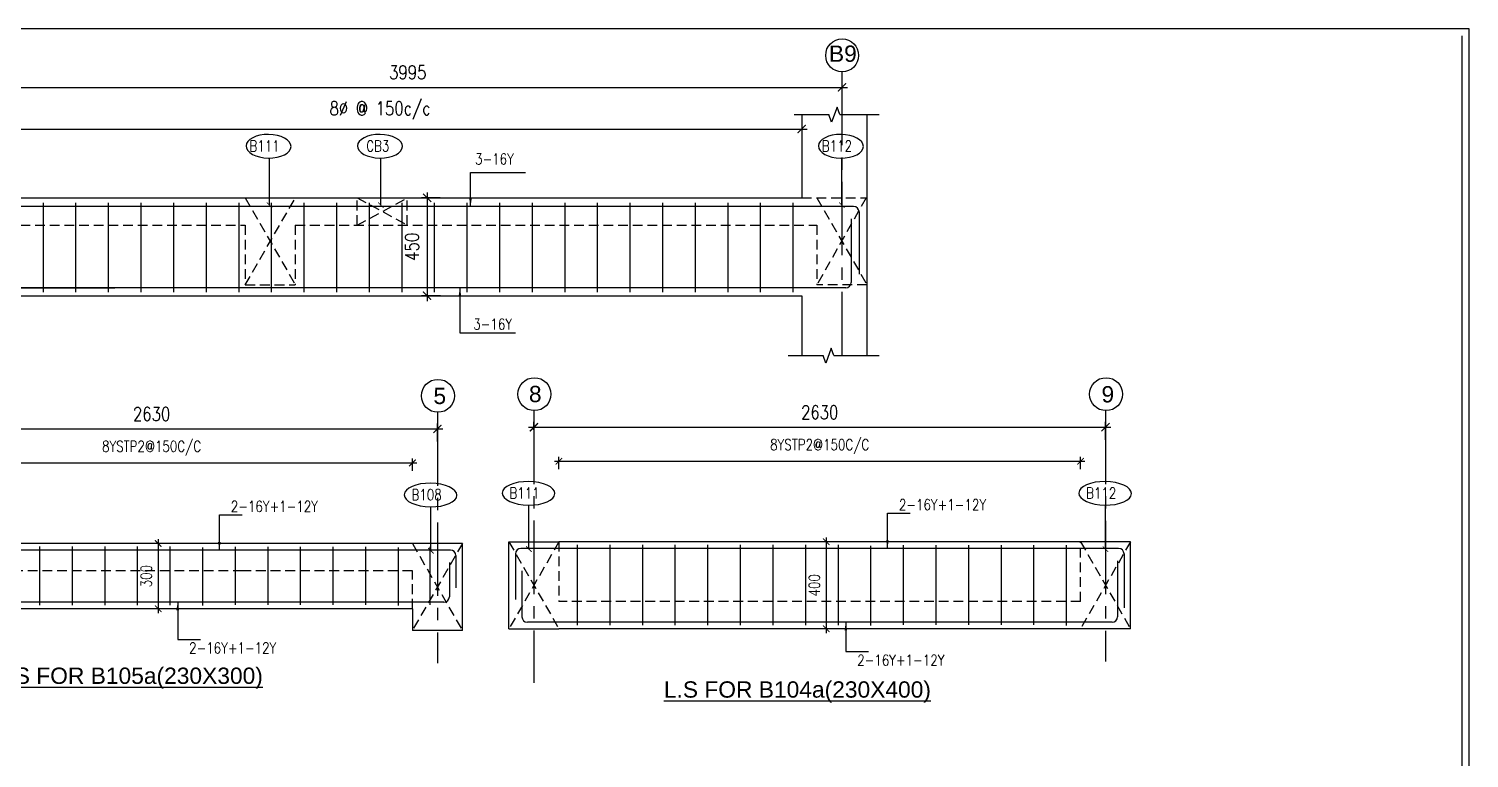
# Model space of a CAD drawing. Header units: millimetres. Extents: x 12977220 to 13113408, y -169657 to -55898.
# Drawn here: x 13053433 to 13060060, y -59414 to -56059 of the extents above; entities that cross this region are included whole.
import ezdxf

# ---------------------------------------------------------------- set-up
doc = ezdxf.new("R2010")
doc.units = ezdxf.units.MM
doc.header["$LTSCALE"] = 3
doc.header["$PDMODE"] = 66
for name, pattern in [('CENTER', [2, 1.25, -0.25, 0.25, -0.25]), ('CENTER2', [1.125, 0.75, -0.125, 0.125, -0.125]), ('HIDDENX2', [0.75, 0.5, -0.25])]:
    doc.linetypes.add(name, pattern=pattern)
for name, color, linetype in [('COLUMN-NAME', 83, 'Continuous'), ('DIM', 9, 'Continuous'), ('FOOTING', 60, 'Continuous'), ('GRID', 8, 'CENTER'), ('GRIDNAME', 83, 'Continuous'), ('MAIN-ROD', 31, 'Continuous'), ('STRIPS-COL-MID', 1, 'Continuous')]:
    doc.layers.add(name, color=color, linetype=linetype)
doc.styles.add('ariel', font='ARIAL.TTF')
doc.styles.add('ROMANS', font='romans.shx', dxfattribs={"width": 0.8})
doc.styles.add('ROMANT', font='romant.shx', dxfattribs={"width": 0.75})
doc.styles.add('STYLE1', font='romans.shx', dxfattribs={"width": 0.8})
doc.dimstyles.new('1NNN', dxfattribs={"dimtxt": 0.5, "dimasz": 0.625, "dimexe": 0.25, "dimexo": 0.25, "dimgap": 0.375, "dimtad": 1, "dimdec": 0, "dimzin": 0, "dimdsep": 46, "dimtxsty": 'ROMANS', "dimblk": 'ARCHTICK', "dimcen": 0.0225, "dimdle": 0.25, "dimclrd": 9, "dimclre": 9, "dimclrt": 4, "dimadec": 0, "dimazin": 0, "dimtfac": 1, "dimtdec": 0, "dimtofl": 0, "dimtmove": 0, "dimatfit": 3, "dimfxl": 1, "dimtvp": 0.25, "dimtolj": 1, "dimtzin": 0, "dimarcsym": 0})
doc.dimstyles.new('DIM', dxfattribs={"dimtxt": 3, "dimasz": 1, "dimexe": 1, "dimexo": 1, "dimgap": 0.5, "dimtad": 1, "dimdec": 0, "dimdsep": 46, "dimtxsty": 'ROMANT', "dimblk": 'DOT', "dimcen": 2, "dimdle": 1, "dimclrd": 9, "dimclre": 9, "dimclrt": 123, "dimadec": 0, "dimazin": 0, "dimtfac": 1, "dimtdec": 0, "dimtmove": 2, "dimatfit": 2, "dimldrblk": 'ARCHTICK', "dimfxl": 1, "dimarcsym": 0})

# ---------------------------------------------------------------- blocks, each defined once
blk = doc.blocks.new('_ARCHTICK')
at = {"color": 0, "linetype": 'ByBlock', "const_width": 0.15}
blk.add_lwpolyline([(-0.5, -0.5), (0.5, 0.5)], dxfattribs=at)
blk = doc.blocks.new('*D570')
at = {"layer": 'Defpoints', "color": 0, "transparency": 16777216}
for p in [(13053178.9, -56322.2), (13057173.9, -56321.1), (13057173.9, -56328.6)]:
    blk.add_point(p, dxfattribs=at)
at = {"layer": 'DIM', "color": 8, "lineweight": -2, "transparency": 16777216}
for p, q in [((13053153.9, -56328.6), (13057198.9, -56328.6)), ((13053178.9, -56347.2), (13053178.9, -56353.6)), ((13057173.9, -56346.1), (13057173.9, -56353.6))]:
    blk.add_line(p, q, dxfattribs=at)
at = {"layer": 'DIM', "color": 8, "lineweight": -2, "transparency": 16777216, "xscale": 37.5, "yscale": 37.5, "zscale": 37.5, "rotation": 180}
blk.add_blockref('_ARCHTICK', (13053178.9, -56328.6), dxfattribs=at)
at = {"layer": 'DIM', "color": 8, "lineweight": -2, "transparency": 16777216, "xscale": 37.5, "yscale": 37.5, "zscale": 37.5}
blk.add_blockref('_ARCHTICK', (13057173.9, -56328.6), dxfattribs=at)
at = {"layer": 'DIM', "color": 6, "transparency": 16777216, "insert": (13055176.4, -56259.9), "char_height": 62.5, "attachment_point": 5, "style": 'ROMANS'}
blk.add_mtext('\\A1;3995', dxfattribs=at)
blk = doc.blocks.new('*D572')
at = {"layer": 'Defpoints', "color": 0, "transparency": 16777216}
for p in [(13055350.2, -56836.8), (13055265.2, -57286.8), (13055351.8, -57286.8)]:
    blk.add_point(p, dxfattribs=at)
at = {"layer": 'DIM', "color": 8, "lineweight": -2, "transparency": 16777216}
for p, q in [((13055325.2, -56836.8), (13055240.2, -56836.8)), ((13055265.2, -56811.8), (13055265.2, -57311.8)), ((13055326.8, -57286.8), (13055240.2, -57286.8))]:
    blk.add_line(p, q, dxfattribs=at)
at = {"layer": 'DIM', "color": 8, "lineweight": -2, "transparency": 16777216, "xscale": 37.5, "yscale": 37.5, "zscale": 37.5}
for p, rotation in [((13055265.2, -56836.8), 90), ((13055265.2, -57286.8), 270)]:
    blk.add_blockref('_ARCHTICK', p, dxfattribs=dict(at, rotation=rotation))
at = {"layer": 'DIM', "color": 6, "transparency": 16777216, "insert": (13055196.4, -57061.8), "char_height": 62.5, "attachment_point": 5, "rotation": 90, "style": 'ROMANS'}
blk.add_mtext('\\A1;450', dxfattribs=at)
blk = doc.blocks.new('*D573')
at = {"layer": 'Defpoints', "color": 0, "transparency": 16777216}
for p in [(13053328.9, -56516.5), (13056988.9, -56465.2), (13056988.9, -56520.4)]:
    blk.add_point(p, dxfattribs=at)
at = {"layer": 'DIM', "color": 8, "lineweight": -2, "transparency": 16777216}
for p, q in [((13053303.9, -56520.4), (13057013.9, -56520.4)), ((13056988.9, -56490.2), (13056988.9, -56545.4)), ((13053328.9, -56541.5), (13053328.9, -56545.4))]:
    blk.add_line(p, q, dxfattribs=at)
at = {"layer": 'DIM', "color": 8, "lineweight": -2, "transparency": 16777216, "xscale": 37.5, "yscale": 37.5, "zscale": 37.5, "rotation": 180}
blk.add_blockref('_ARCHTICK', (13053328.9, -56520.4), dxfattribs=at)
at = {"layer": 'DIM', "color": 8, "lineweight": -2, "transparency": 16777216, "xscale": 37.5, "yscale": 37.5, "zscale": 37.5}
blk.add_blockref('_ARCHTICK', (13056988.9, -56520.4), dxfattribs=at)
at = {"layer": 'DIM', "color": 6, "transparency": 16777216, "insert": (13055049.1, -56435.2), "char_height": 62.5, "attachment_point": 5, "style": 'ROMANS'}
blk.add_mtext('\\A1;8%%C @ 150c/c', dxfattribs=at)
blk = doc.blocks.new('_Dot')
at = {"color": 0, "linetype": 'ByBlock', "lineweight": -2}
blk.add_line((-0.5, 0), (-1, 0), dxfattribs=at)
at = {"color": 0, "linetype": 'ByBlock', "const_width": 0.5}
blk.add_lwpolyline([(-0.25, 0, 1), (0.25, 0, 1)], format="xyb", close=True, dxfattribs=at)
blk = doc.blocks.new('*D586')
at = {"layer": 'Defpoints', "color": 0, "transparency": 16777216}
for p in [(13055312.8, -57899.7), (13052682.8, -57936.1), (13055312.8, -57982.6)]:
    blk.add_point(p, dxfattribs=at)
at = {"layer": 'DIM', "color": 8, "lineweight": -2, "transparency": 16777216}
for p, q in [((13052657.8, -57899.7), (13055337.8, -57899.7)), ((13052682.8, -57911.1), (13052682.8, -57874.7)), ((13055312.8, -57957.6), (13055312.8, -57874.7))]:
    blk.add_line(p, q, dxfattribs=at)
at = {"layer": 'DIM', "color": 8, "lineweight": -2, "transparency": 16777216, "xscale": 37.5, "yscale": 37.5, "zscale": 37.5, "rotation": 180}
blk.add_blockref('_ARCHTICK', (13052682.8, -57899.7), dxfattribs=at)
at = {"layer": 'DIM', "color": 8, "lineweight": -2, "transparency": 16777216, "xscale": 37.5, "yscale": 37.5, "zscale": 37.5}
blk.add_blockref('_ARCHTICK', (13055312.8, -57899.7), dxfattribs=at)
at = {"layer": 'DIM', "color": 6, "transparency": 16777216, "insert": (13053997.8, -57830.9), "char_height": 62.5, "attachment_point": 5, "style": 'ROMANS'}
blk.add_mtext('\\A1;2630', dxfattribs=at)
blk = doc.blocks.new('*D587')
at = {"layer": 'Defpoints', "color": 0, "transparency": 16777216}
for p in [(13054094.6, -58426.7), (13054028.1, -58726.7), (13054094.6, -58726.7)]:
    blk.add_point(p, dxfattribs=at)
at = {"layer": 'DIM', "color": 8, "lineweight": -2, "transparency": 16777216}
for p, q in [((13054074.6, -58426.7), (13054008.1, -58426.7)), ((13054028.1, -58406.7), (13054028.1, -58746.7)), ((13054074.6, -58726.7), (13054008.1, -58726.7))]:
    blk.add_line(p, q, dxfattribs=at)
at = {"layer": 'DIM', "color": 8, "lineweight": -2, "transparency": 16777216, "xscale": 30, "yscale": 30, "zscale": 30}
for p, rotation in [((13054028.1, -58426.7), 90), ((13054028.1, -58726.7), 270)]:
    blk.add_blockref('_ARCHTICK', p, dxfattribs=dict(at, rotation=rotation))
at = {"layer": 'DIM', "color": 6, "transparency": 16777216, "insert": (13053973.1, -58576.7), "char_height": 50, "attachment_point": 5, "rotation": 90, "style": 'ROMANS'}
blk.add_mtext('\\A1;300', dxfattribs=at)
blk = doc.blocks.new('*D588')
at = {"layer": 'Defpoints', "color": 0, "transparency": 16777216}
for p in [(13052797.8, -58113.1), (13055197.8, -58056), (13055197.8, -58113.1)]:
    blk.add_point(p, dxfattribs=at)
at = {"layer": 'DIM', "color": 8, "lineweight": -2, "transparency": 16777216}
for p, q in [((13052797.8, -58093.1), (13052797.8, -58036)), ((13055197.8, -58093.1), (13055197.8, -58036)), ((13052777.8, -58056), (13055217.8, -58056))]:
    blk.add_line(p, q, dxfattribs=at)
at = {"layer": 'DIM', "color": 8, "lineweight": -2, "transparency": 16777216, "xscale": 30, "yscale": 30, "zscale": 30, "rotation": 180}
blk.add_blockref('_ARCHTICK', (13052797.8, -58056), dxfattribs=at)
at = {"layer": 'DIM', "color": 8, "lineweight": -2, "transparency": 16777216, "xscale": 30, "yscale": 30, "zscale": 30}
blk.add_blockref('_ARCHTICK', (13055197.8, -58056), dxfattribs=at)
at = {"layer": 'DIM', "color": 6, "transparency": 16777216, "insert": (13053997.8, -57987.9), "char_height": 50, "attachment_point": 5, "style": 'ROMANS'}
blk.add_mtext('\\A1;8YSTP2@150C/C', dxfattribs=at)
blk = doc.blocks.new('*D589')
at = {"layer": 'Defpoints', "color": 0, "transparency": 16777216}
for p in [(13058386.7, -57892), (13055756.7, -57928.5), (13058386.7, -57974.9)]:
    blk.add_point(p, dxfattribs=at)
at = {"layer": 'DIM', "color": 8, "lineweight": -2, "transparency": 16777216}
for p, q in [((13055731.7, -57892), (13058411.7, -57892)), ((13055756.7, -57903.5), (13055756.7, -57867)), ((13058386.7, -57949.9), (13058386.7, -57867))]:
    blk.add_line(p, q, dxfattribs=at)
at = {"layer": 'DIM', "color": 8, "lineweight": -2, "transparency": 16777216, "xscale": 37.5, "yscale": 37.5, "zscale": 37.5, "rotation": 180}
blk.add_blockref('_ARCHTICK', (13055756.7, -57892), dxfattribs=at)
at = {"layer": 'DIM', "color": 8, "lineweight": -2, "transparency": 16777216, "xscale": 37.5, "yscale": 37.5, "zscale": 37.5}
blk.add_blockref('_ARCHTICK', (13058386.7, -57892), dxfattribs=at)
at = {"layer": 'DIM', "color": 6, "transparency": 16777216, "insert": (13057071.7, -57823.3), "char_height": 62.5, "attachment_point": 5, "style": 'ROMANS'}
blk.add_mtext('\\A1;2630', dxfattribs=at)
blk = doc.blocks.new('*D590')
at = {"layer": 'Defpoints', "color": 0, "transparency": 16777216}
for p in [(13057168.4, -58419), (13057101.9, -58819), (13057168.4, -58819)]:
    blk.add_point(p, dxfattribs=at)
at = {"layer": 'DIM', "color": 8, "lineweight": -2, "transparency": 16777216}
for p, q in [((13057148.4, -58419), (13057081.9, -58419)), ((13057101.9, -58399), (13057101.9, -58839)), ((13057148.4, -58819), (13057081.9, -58819))]:
    blk.add_line(p, q, dxfattribs=at)
at = {"layer": 'DIM', "color": 8, "lineweight": -2, "transparency": 16777216, "xscale": 30, "yscale": 30, "zscale": 30}
for p, rotation in [((13057101.9, -58419), 90), ((13057101.9, -58819), 270)]:
    blk.add_blockref('_ARCHTICK', p, dxfattribs=dict(at, rotation=rotation))
at = {"layer": 'DIM', "color": 6, "transparency": 16777216, "insert": (13057046.9, -58619), "char_height": 50, "attachment_point": 5, "rotation": 90, "style": 'ROMANS'}
blk.add_mtext('\\A1;400', dxfattribs=at)
blk = doc.blocks.new('*D591')
at = {"layer": 'Defpoints', "color": 0, "transparency": 16777216}
for p in [(13058271.7, -58048.3), (13055871.7, -58105.5), (13058271.7, -58105.5)]:
    blk.add_point(p, dxfattribs=at)
at = {"layer": 'DIM', "color": 8, "lineweight": -2, "transparency": 16777216}
for p, q in [((13055851.7, -58048.3), (13058291.7, -58048.3)), ((13055871.7, -58085.5), (13055871.7, -58028.3)), ((13058271.7, -58085.5), (13058271.7, -58028.3))]:
    blk.add_line(p, q, dxfattribs=at)
at = {"layer": 'DIM', "color": 8, "lineweight": -2, "transparency": 16777216, "xscale": 30, "yscale": 30, "zscale": 30, "rotation": 180}
blk.add_blockref('_ARCHTICK', (13055871.7, -58048.3), dxfattribs=at)
at = {"layer": 'DIM', "color": 8, "lineweight": -2, "transparency": 16777216, "xscale": 30, "yscale": 30, "zscale": 30}
blk.add_blockref('_ARCHTICK', (13058271.7, -58048.3), dxfattribs=at)
at = {"layer": 'DIM', "color": 6, "transparency": 16777216, "insert": (13057071.7, -57980.2), "char_height": 50, "attachment_point": 5, "style": 'ROMANS'}
blk.add_mtext('\\A1;8YSTP2@150C/C', dxfattribs=at)

msp = doc.modelspace()

# ---------------------------------------------------------------- linework, layer by layer
at = {"layer": 'COLUMN-NAME', "color": 8, "linetype": 'HIDDENX2', "ltscale": 30}
for p, q in [((13054428.9, -57236.8), (13054658.9, -56836.8)), ((13054428.9, -56836.8), (13054658.9, -57236.8)), ((13054943.9, -56961.8), (13054943.9, -56836.8)), ((13054943.9, -56836.8), (13055173.9, -56961.8)), ((13054943.9, -56961.8), (13055173.9, -56836.8)), ((13055173.9, -56961.8), (13055173.9, -56836.8)), ((13056988.9, -56836.8), (13057288.9, -56836.8)), ((13057284.8, -56836.8), (13057058.9, -57236.8)), ((13057058.9, -56836.8), (13057288.9, -57236.8)), ((13057288.9, -56836.8), (13057288.9, -56986.8)), ((13053258.9, -56961.8), (13054428.9, -56961.8)), ((13054428.9, -56961.8), (13054428.9, -57236.8)), ((13054658.9, -56961.8), (13057058.9, -56961.8)), ((13054658.9, -56961.8), (13054658.9, -57236.8)), ((13057058.9, -56961.8), (13057058.9, -57236.8)), ((13057288.9, -57136.8), (13057288.9, -57236.8)), ((13054428.9, -57236.8), (13054658.9, -57236.8)), ((13057288.9, -57236.8), (13057058.9, -57236.8)), ((13055427.8, -58426.7), (13055197.8, -58826.7)), ((13055197.8, -58426.7), (13055427.8, -58826.7)), ((13055871.7, -58419), (13055641.7, -58819)), ((13055641.7, -58419), (13055871.7, -58819)), ((13055871.7, -58419), (13055871.7, -58694)), ((13058271.7, -58694), (13058271.7, -58419)), ((13058501.7, -58419), (13058271.7, -58819)), ((13058271.7, -58419), (13058501.7, -58819)), ((13054417.8, -58551.7), (13052797.8, -58551.7)), ((13055197.8, -58551.7), (13054417.8, -58551.7)), ((13055197.8, -58726.7), (13055197.8, -58551.7)), ((13058271.7, -58694), (13055871.7, -58694))]:
    msp.add_line(p, q, dxfattribs=at)
at = {"layer": 'DIM', "linetype": 'ByBlock', "ltscale": 500}
msp.add_line((13060026.8, -69886.2), (13060026.8, -56092.2), dxfattribs=at)
at = {"layer": 'DIM', "color": 1, "linetype": 'ByBlock', "ltscale": 500}
for p, q in [((13056988.9, -56453.7), (13056988.9, -56836.8)), ((13057288.9, -56453.7), (13057288.9, -57562.3)), ((13053328.9, -56836.8), (13056988.9, -56836.8)), ((13053328.9, -57286.8), (13056988.9, -57286.8)), ((13056988.9, -57286.8), (13056988.9, -57562.3)), ((13055197.8, -58426.7), (13052797.8, -58426.7)), ((13055427.8, -58426.7), (13055197.8, -58426.7)), ((13055427.8, -58826.7), (13055427.8, -58426.7)), ((13055641.7, -58419), (13055871.7, -58419)), ((13055641.7, -58819), (13055641.7, -58419)), ((13058271.7, -58419), (13055871.7, -58419)), ((13058501.7, -58419), (13058271.7, -58419)), ((13058501.7, -58819), (13058501.7, -58419)), ((13055197.8, -58726.7), (13052797.8, -58726.7)), ((13055197.8, -58726.7), (13055197.8, -58826.7)), ((13055427.8, -58826.7), (13055197.8, -58826.7)), ((13055641.7, -58819), (13055871.7, -58819)), ((13058271.7, -58819), (13055871.7, -58819)), ((13055871.7, -58819), (13055871.7, -58819)), ((13058501.7, -58819), (13058271.7, -58819)), ((13058271.7, -58819), (13058271.7, -58819))]:
    msp.add_line(p, q, dxfattribs=at)
at = {"layer": 'DIM', "linetype": 'ByBlock', "ltscale": 500}
msp.add_lwpolyline([(13060059.8, -56059.2), (13040457.8, -56059.2), (13040457.8, -69919.2), (13060059.8, -69919.2)], close=True, dxfattribs=at)
at = {"layer": 'DIM', "color": 1, "linetype": 'ByBlock', "ltscale": 500}
for points in [[(13056954.3, -56453.7), (13057113.9, -56453.7)], [(13057163.9, -56453.7), (13057151.4, -56419.3), (13057126.4, -56488), (13057113.9, -56453.7)], [(13057163.9, -56453.7), (13057344.5, -56453.7)], [(13056927.1, -57562.3), (13057087.1, -57562.3)], [(13057137.1, -57562.3), (13057124.6, -57527.9), (13057099.6, -57596.6), (13057087.1, -57562.3)], [(13057137.1, -57562.3), (13057344.7, -57562.3)]]:
    msp.add_lwpolyline(points, dxfattribs=at)
at = {"layer": 'FOOTING', "color": 6, "linetype": 'ByBlock', "extrusion": (0, 0, -1)}
for centre, major_axis, ratio in [((13054535.7, -56599.2), (103.6, -1.2), 0.52435), ((13055048.3, -56599.2), (103.6, -1.2), 0.52435), ((13057169, -56599.4), (103.6, -1.2), 0.52435), ((13055281.2, -58203.6), (121.2, -1.5), 0.448183), ((13055732, -58195.9), (121.2, -1.5), 0.448183), ((13058384.9, -58195.9), (121.2, -1.5), 0.448183)]:
    msp.add_ellipse(centre, major_axis=major_axis, ratio=ratio, dxfattribs=at)
at = {"layer": 'GRID', "linetype": 'CENTER2', "ltscale": 150}
for p, q in [((13057173.9, -56257.3), (13057173.9, -57562.3)), ((13055312.8, -57823.3), (13055312.8, -58976.7)), ((13055756.7, -57814.5), (13055756.7, -59065.8)), ((13055756.7, -57815.6), (13055756.7, -59066.9)), ((13058386.7, -57815.6), (13058386.7, -58969))]:
    msp.add_line(p, q, dxfattribs=at)
at = {"layer": 'GRIDNAME'}
for centre in [(13057174.9, -56181.5), (13055315.2, -57747.5), (13055759, -57739.8), (13058389, -57739.8)]:
    msp.add_circle(centre, 75.8, dxfattribs=at)
at = {"layer": 'MAIN-ROD', "color": 2, "linetype": 'ByBlock', "ltscale": 500}
for p, q in [((13057227.7, -56876.7), (13045523.9, -56876.7)), ((13057252.7, -56901.7), (13057252.7, -57187.3)), ((13057216.5, -56933.6), (13057216.5, -57226)), ((13048928.9, -57251), (13053828.4, -57251)), ((13057191.5, -57251), (13053089.7, -57251)), ((13058446.7, -58449), (13055696.7, -58449)), ((13055372.8, -58456.7), (13052622.8, -58456.7)), ((13055367.8, -58514.1), (13055367.8, -58671.7)), ((13055397.8, -58481.7), (13055397.8, -58630.4)), ((13055671.7, -58474), (13055671.7, -58684.9)), ((13058441.7, -58506.5), (13058441.7, -58764)), ((13058471.7, -58474), (13058471.7, -58722.8)), ((13055701.7, -58553), (13055701.7, -58764)), ((13055342.9, -58696.7), (13052652.8, -58696.7)), ((13058416.7, -58789), (13055726.7, -58789))]:
    msp.add_line(p, q, dxfattribs=at)
for centre, start, end in [((13057227.7, -56901.7), 0, 90), ((13057191.5, -57226, 0), 270, 360), ((13055696.7, -58474), 90, 180), ((13058446.7, -58474), 0, 90), ((13055372.8, -58481.7), 0, 90), ((13055342.8, -58671.7), 270, 0), ((13055726.7, -58764), 180, 270), ((13058416.7, -58764), 270, 0)]:
    msp.add_arc(centre, 25, start, end, dxfattribs=at)
at = {"layer": 'STRIPS-COL-MID', "color": 8, "linetype": 'Continuous'}
for p, q in [((13053498.4, -56859.6), (13053498.4, -57270.3)), ((13053648.4, -56859.6), (13053648.4, -57270.3)), ((13053798.4, -56859.6), (13053798.4, -57270.3)), ((13053948.4, -56859.6), (13053948.4, -57270.3)), ((13054098.4, -56859.6), (13054098.4, -57270.3)), ((13054248.4, -56859.6), (13054248.4, -57270.3)), ((13054398.4, -56859.6), (13054398.4, -57270.3)), ((13054548.4, -56859.6), (13054548.4, -57270.3)), ((13054698.4, -56859.6), (13054698.4, -57270.3)), ((13054848.4, -56859.6), (13054848.4, -57270.3)), ((13054998.4, -56859.6), (13054998.4, -57270.3)), ((13055148.4, -56859.6), (13055148.4, -57270.3)), ((13055298.4, -56859.6), (13055298.4, -57270.3)), ((13055448.4, -56859.6), (13055448.4, -57270.3)), ((13055598.4, -56859.6), (13055598.4, -57270.3)), ((13055748.4, -56859.6), (13055748.4, -57270.3)), ((13055898.4, -56859.6), (13055898.4, -57270.3)), ((13056048.4, -56859.6), (13056048.4, -57270.3)), ((13056198.4, -56859.6), (13056198.4, -57270.3)), ((13056348.4, -56859.6), (13056348.4, -57270.3)), ((13056498.4, -56859.6), (13056498.4, -57270.3)), ((13056648.4, -56859.6), (13056648.4, -57270.3)), ((13056798.4, -56859.6), (13056798.4, -57270.3)), ((13056948.4, -56859.6), (13056948.4, -57270.3)), ((13053482, -58439.7), (13053482, -58710.4)), ((13053632, -58439.7), (13053632, -58710.4)), ((13053782, -58439.7), (13053782, -58710.4)), ((13053932, -58439.7), (13053932, -58710.4)), ((13054082, -58439.7), (13054082, -58710.4)), ((13054232, -58444.3), (13054232, -58711.4)), ((13054382, -58441.6), (13054382, -58708.7)), ((13054532, -58441.6), (13054532, -58708.7)), ((13054682, -58441.7), (13054682, -58708.8)), ((13054832, -58441.7), (13054832, -58708.8)), ((13054982, -58441.7), (13054982, -58708.8)), ((13055132, -58444.3), (13055132, -58711.4)), ((13055277.8, -58441.6), (13055277.8, -58708.7)), ((13055955.8, -58432.1), (13055955.8, -58802.7)), ((13056105.8, -58432.1), (13056105.8, -58802.7)), ((13056255.8, -58432.1), (13056255.8, -58802.7)), ((13056405.8, -58432.1), (13056405.8, -58802.7)), ((13056555.8, -58432.1), (13056555.8, -58802.7)), ((13056705.8, -58432.1), (13056705.8, -58802.7)), ((13056855.8, -58432.1), (13056855.8, -58802.7)), ((13057005.8, -58432.1), (13057005.8, -58802.7)), ((13057155.8, -58432.1), (13057155.8, -58802.7)), ((13057305.8, -58436.7), (13057305.8, -58803.8)), ((13057455.8, -58433.9), (13057455.8, -58801)), ((13057605.8, -58433.9), (13057605.8, -58801)), ((13057755.8, -58434), (13057755.8, -58801.1)), ((13057905.8, -58433.9), (13057905.8, -58801)), ((13058055.8, -58433.9), (13058055.8, -58801)), ((13058205.8, -58434), (13058205.8, -58801.1)), ((13058205.8, -58436.7), (13058205.8, -58803.8))]:
    msp.add_line(p, q, dxfattribs=at)

# ---------------------------------------------------------------- texts
at = {"layer": 'FOOTING', "color": 6, "linetype": 'ByBlock', "style": 'STYLE1', "width": 0.8}
for s, p in [('B111', (13054448.2, -56623)), ('CB3', (13054985.4, -56623)), ('B112', (13057081.4, -56623.2)), ('3-16Y', (13055486, -56683.1)), ('3-16Y', (13055477.8, -57443)), ('B108', (13055193.7, -58227.4)), ('B111', (13055644.4, -58219.7)), ('B112', (13058297.3, -58219.7)), ('2-16Y+1-12Y', (13054362.1, -58281.1)), ('2-16Y+1-12Y', (13057435.9, -58273.4)), ('2-16Y+1-12Y', (13054170.3, -58932.4)), ('2-16Y+1-12Y', (13057244.2, -58988.2))]:
    msp.add_text(s, height=50, dxfattribs=at).set_placement(p)
at = {"layer": 'GRIDNAME', "style": 'ariel'}
for s, rotation, p in [('B9', 360, (13057114, -56211)), ('5', 0, (13055294.4, -57785.3)), ('8', 0, (13055733.9, -57776.5)), ('9', 0, (13058368.2, -57777.7))]:
    msp.add_text(s, height=75, rotation=rotation, dxfattribs=at).set_placement(p)
at = {"layer": 'GRIDNAME', "color": 2, "style": 'ariel'}
for s, p in [('%%UL.S FOR B105a(230X300)', (13053280.9, -59072.4)), ('%%UL.S FOR B104a(230X400)', (13056354.7, -59135.7))]:
    msp.add_text(s, height=75, rotation=0, dxfattribs=at).set_placement(p)

# ---------------------------------------------------------------- dimensions: what is measured, and where the dimension line sits
at = {"layer": 'DIM', "color": 8}
for base, p1, p2, picture, middle in [((13057173.9, -56328.6), (13053178.9, -56322.2), (13057173.9, -56321.1), '*D570', (13055176.4, -56259.9)), ((13058386.7, -57892), (13055756.7, -57928.5), (13058386.7, -57974.9), '*D589', (13057071.7, -57823.3)), ((13055312.8, -57899.7), (13052682.8, -57936.1), (13055312.8, -57982.6), '*D586', (13053997.8, -57830.9))]:
    dim = msp.add_linear_dim(base=base, p1=p1, p2=p2, dimstyle='1NNN', override={"dimscale": 25, "dimtxt": 2.5, "dimasz": 1.5, "dimexe": 1, "dimexo": 1, "dimgap": 1.5, "dimcen": 0.09, "dimdle": 1, "dimclrd": 8, "dimclre": 8, "dimclrt": 6, "dimtvp": 1}, dxfattribs=at)
    dim.commit()
    dim.dimension.update_dxf_attribs({"geometry": picture, "text_midpoint": middle})
dim = msp.add_linear_dim(base=(13056988.9, -56520.4), p1=(13053328.9, -56516.5), p2=(13056988.9, -56465.2), text='8%%C @ 150c/c', dimstyle='1NNN', override={"dimscale": 25, "dimtxt": 2.5, "dimasz": 1.5, "dimexe": 1, "dimexo": 1, "dimgap": 1.5, "dimcen": 0.09, "dimdle": 1, "dimclrd": 8, "dimclre": 8, "dimclrt": 6, "dimtvp": 1}, dxfattribs=at)
dim.commit()
dim.dimension.update_dxf_attribs({"geometry": '*D573', "text_midpoint": (13055049.1, -56520.4), "dimtype": 160})
dim = msp.add_linear_dim(base=(13055265.2, -57286.8), p1=(13055350.2, -56836.8), p2=(13055351.8, -57286.8), angle=90, dimstyle='1NNN', override={"dimscale": 25, "dimtxt": 2.5, "dimasz": 1.5, "dimexe": 1, "dimexo": 1, "dimgap": 1.5, "dimcen": 0.09, "dimdle": 1, "dimclrd": 8, "dimclre": 8, "dimclrt": 6, "dimtvp": 1}, dxfattribs=at)
dim.commit()
dim.dimension.update_dxf_attribs({"geometry": '*D572', "text_midpoint": (13055265.2, -57061.8), "dimtype": 160})
for base, p1, p2, picture, middle in [((13055197.8, -58056), (13052797.8, -58113.1), (13055197.8, -58113.1), '*D588', (13053997.8, -57987.9)), ((13058271.7, -58048.3), (13055871.7, -58105.5), (13058271.7, -58105.5), '*D591', (13057071.7, -57980.2))]:
    dim = msp.add_linear_dim(base=base, p1=p1, p2=p2, angle=180, text='8YSTP2@150C/C', dimstyle='1NNN', override={"dimscale": 20, "dimtxt": 2.5, "dimasz": 1.5, "dimexe": 1, "dimexo": 1, "dimgap": 1.5, "dimcen": 0.09, "dimdle": 1, "dimclrd": 8, "dimclre": 8, "dimclrt": 6, "dimtvp": 1}, dxfattribs=at)
    dim.commit()
    dim.dimension.update_dxf_attribs({"geometry": picture, "text_midpoint": middle})
for base, p1, p2, picture, middle in [((13054028.1, -58726.7), (13054094.6, -58426.7), (13054094.6, -58726.7), '*D587', (13053973.1, -58576.7)), ((13057101.9, -58819), (13057168.4, -58419), (13057168.4, -58819), '*D590', (13057046.9, -58619))]:
    dim = msp.add_linear_dim(base=base, p1=p1, p2=p2, angle=90, dimstyle='1NNN', override={"dimscale": 20, "dimtxt": 2.5, "dimasz": 1.5, "dimexe": 1, "dimexo": 1, "dimgap": 1.5, "dimcen": 0.09, "dimdle": 1, "dimclrd": 8, "dimclre": 8, "dimclrt": 6, "dimtvp": 1}, dxfattribs=at)
    dim.commit()
    dim.dimension.update_dxf_attribs({"geometry": picture, "text_midpoint": middle})

# ---------------------------------------------------------------- leaders
for points in [[(13055465, -56876.7), (13055465, -56719.4), (13055718, -56719.4)], [(13055416.3, -57251), (13055416.3, -57457.9), (13055671.3, -57457.9)], [(13054309.5, -58456.7), (13054309.5, -58295.1), (13054414.7, -58295.1)], [(13057383.3, -58449), (13057383.3, -58287.4), (13057488.5, -58287.4)], [(13054117.7, -58696.7), (13054117.7, -58868.4), (13054223, -58868.4)], [(13057191.5, -58789), (13057191.5, -58924.2), (13057296.8, -58924.2)]]:
    msp.add_leader(points, dimstyle='1NNN', override={"dimscale": 25, "dimtxt": 2.5, "dimasz": 1.5, "dimexe": 1, "dimexo": 1, "dimgap": 1.5, "dimcen": 0.09, "dimdle": 1, "dimclrd": 8, "dimclre": 8, "dimclrt": 6, "dimtvp": 1}, dxfattribs=at)
at = {"layer": 'FOOTING', "linetype": 'ByBlock', "ltscale": 500}
for points in [[(13054539.8, -56870.4), (13054539.8, -56653.5)], [(13055052.5, -56870.4), (13055052.5, -56653.5)], [(13057173.1, -56870.4), (13057173.1, -56653.7)], [(13055733.7, -58452.6), (13055733.8, -58250.3)], [(13058386.6, -58452.6), (13058386.7, -58250.3)], [(13055283, -58460.3), (13055283, -58257.9)]]:
    msp.add_leader(points, dimstyle='DIM', override={"dimscale": 25, "dimclrt": 6}, dxfattribs=at)

doc.saveas('drawing.dxf')
